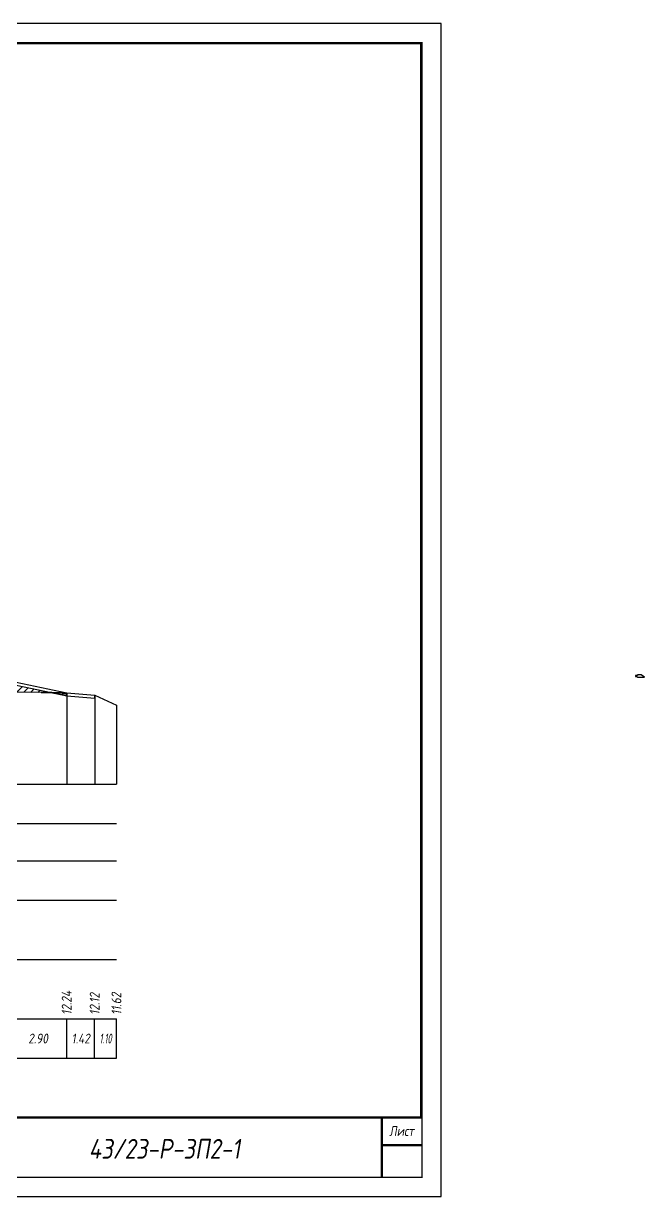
# Model space of a CAD drawing. Extents: x -717 to 1451, y -133302 to 233.
# Drawn here: x 284.3 to 441.4, y -97690.4 to -97393.4 of the extents above; entities that cross this region are included whole.
import ezdxf
from ezdxf.enums import TextEntityAlignment as Align

# ---------------------------------------------------------------- set-up
doc = ezdxf.new("R2010")
doc.units = 0
doc.linetypes.add('штриховая', pattern=[0.75, 0.5, -0.25])
for name, color, linetype in [('Зарамочное оформление', 7, 'Continuous'), ('Интерполированный поперечник', 2, 'Continuous'), ('Код_510', 7, 'Continuous'), ('Объём_2650', 7, 'Continuous'), ('Таблица', 7, 'Continuous'), ('Черный поперечник', 3, 'Continuous')]:
    doc.layers.add(name, color=color, linetype=linetype)
for name, color, linetype, true_color in [('Контур_2570', 7, 'Continuous', 0x80ff00), ('Объём_2563', 7, 'Continuous', 0xff8000), ('Объём_2600', 7, 'Continuous', 0x808000)]:
    doc.layers.add(name, color=color, linetype=linetype, true_color=true_color)
doc.styles.add('М', font='romand.shx', dxfattribs={"width": 0.8, "oblique": 10, "height": 2.5})

# ---------------------------------------------------------------- blocks, each defined once
blk = doc.blocks.new('Штамп')
at = {"linetype": 'Continuous'}
blk.add_wipeout([(199.95, -411.25), (384.95, -411.25), (384.95, -426.25), (199.95, -426.25)], dxfattribs=at).dxf.layer = 'Зарамочное оформление'
at = {"layer": 'Зарамочное оформление', "linetype": 'Continuous', "lineweight": -3, "const_width": 0.6, "flags": 128}
for points in [[(199.95, -426.25), (199.95, -411.25), (384.95, -411.25)], [(209.95, -411.25), (209.95, -426.25)], [(219.95, -411.25), (219.95, -426.25)], [(229.95, -411.25), (229.95, -426.25)], [(239.95, -411.25), (239.95, -426.25)], [(254.95, -411.25), (254.95, -426.25)], [(264.95, -411.25), (264.95, -426.25)], [(374.95, -411.25), (374.95, -426.25)], [(199.95, -416.25), (264.95, -416.25)], [(374.95, -418.25), (384.95, -418.25)], [(199.95, -421.25), (264.95, -421.25)]]:
    blk.add_lwpolyline(points, dxfattribs=at)
at = {"linetype": 'Continuous', "insert": (319.95, -419.17), "char_height": 5, "width": 110, "attachment_point": 5, "style": 'М'}
blk.add_mtext('{\\Q10;\\W0.8;43/23-Р-ЗП2-1}', dxfattribs=at)
at = {"layer": 'Зарамочное оформление', "linetype": 'Continuous', "style": 'М', "oblique": 10}
for s, width, p in [('Лист', 0.8, (379.95, -414.66)), ('Изм.', 0.8, (204.95, -423.75)), ('Кол.уч.', 0.7, (214.95, -423.75)), ('Лист', 0.8, (224.95, -423.75)), ('N док.', 0.7, (235.28, -423.75)), ('Подпись', 0.8, (247.45, -423.75)), ('Дата', 0.8, (259.95, -423.75))]:
    blk.add_text(s, height=2.5, dxfattribs=dict(at, width=width)).set_placement(p, align=Align.MIDDLE_CENTER)
blk = doc.blocks.new('шифр')
blk.add_blockref('Штамп', (0, -97319))

msp = doc.modelspace()

# ---------------------------------------------------------------- hatches: boundary and pattern name
at = {"layer": 'Объём_2600'}
h = msp.add_hatch(dxfattribs=at)
h.set_pattern_fill('ANSI31', color=6, scale=0.4)
h.paths.add_polyline_path([(282.832, -97562.702), (279.168, -97560.259), (280.768, -97560.646), (291.298, -97562.81)])
h = msp.add_hatch(dxfattribs=at)
h.set_pattern_fill('HONEY', color=5, scale=0.3)
h.paths.add_polyline_path([(291.298, -97562.81), (295.034, -97562.857), (295.034, -97563.577)])

# ---------------------------------------------------------------- linework, layer by layer
at = {"flags": 128}
msp.add_lwpolyline([(-30.054, -97690.421), (389.946, -97690.421), (389.946, -97393.421), (-30.054, -97393.421)], close=True, dxfattribs=at)
at = {"const_width": 0.6, "flags": 128}
msp.add_lwpolyline([(-10.054, -97685.421), (384.946, -97685.421), (384.946, -97398.421), (-10.054, -97398.421)], close=True, dxfattribs=at)
at = {"layer": 'Код_510'}
for p, q in [((295.192, -97655.421), (295.192, -97645.421)), ((302.273, -97655.421), (302.273, -97645.421)), ((307.778, -97655.421), (307.778, -97645.421))]:
    msp.add_line(p, q, dxfattribs=at)
at = {"layer": 'Контур_2570', "flags": 128}
msp.add_lwpolyline([(280.768, -97560.646), (295.246, -97563.621), (302.327, -97564.218), (302.327, -97563.468), (307.832, -97566)], dxfattribs=at)
at = {"layer": 'Объём_2563', "color": 250, "flags": 128}
msp.add_lwpolyline([(439.449, -97558.789), (439.623, -97558.964), (441.424, -97558.91), (440.549, -97558.326), (439.649, -97558.353), (439.65, -97558.519), (439.149, -97558.519), (439.149, -97558.798), (439.449, -97558.789)], dxfattribs=at)
at = {"layer": 'Объём_2600', "color": 5, "flags": 128}
msp.add_lwpolyline([(291.298, -97562.81), (295.034, -97562.857), (295.034, -97563.577), (291.298, -97562.81), (291.298, -97562.81)], dxfattribs=at)
at = {"layer": 'Объём_2650', "color": 6, "flags": 128}
msp.add_lwpolyline([(282.832, -97562.702), (279.168, -97560.259), (280.768, -97560.646), (291.298, -97562.81), (282.832, -97562.702), (282.832, -97562.702)], dxfattribs=at)
at = {"layer": 'Таблица'}
for p, q in [((80, -97586), (307.832, -97586)), ((80, -97596), (307.832, -97596)), ((80, -97605.421), (307.832, -97605.421)), ((79.946, -97615.421), (307.778, -97615.421)), ((79.946, -97630.421), (307.778, -97630.421)), ((79.946, -97645.421), (307.778, -97645.421)), ((79.946, -97655.421), (307.778, -97655.421))]:
    msp.add_line(p, q, dxfattribs=at)
at = {"layer": 'Черный поперечник', "color": 7}
for p, q in [((295.246, -97562.871), (295.246, -97586)), ((302.327, -97563.468), (302.327, -97586)), ((307.832, -97566), (307.832, -97586))]:
    msp.add_line(p, q, dxfattribs=at)
at = {"layer": 'Черный поперечник', "flags": 128}
msp.add_lwpolyline([(280.768, -97559.896), (295.246, -97562.871), (302.327, -97563.468), (307.832, -97566)], dxfattribs=at)

# ---------------------------------------------------------------- texts
at = {"linetype": 'Continuous', "style": 'М', "oblique": 10, "width": 0.8}
msp.add_text('319', height=2.5, dxfattribs=at).set_placement((380.312, -97681.509), align=Align.MIDDLE)
at = {"layer": 'Код_510', "style": 'М', "oblique": 10, "width": 0.8}
for s, p in [('12.24', (295.192, -97644.421)), ('12.12', (302.273, -97644.421)), ('11.62', (307.778, -97644.421))]:
    msp.add_text(s, height=2.5, rotation=90, dxfattribs=at).set_placement(p, align=Align.MIDDLE_LEFT)
at = {"layer": 'Код_510', "style": 'М', "oblique": 10}
for s, width, p in [('2.90', 0.8, (287.953, -97650.421)), ('1.42', 0.8, (298.732, -97650.421)), ('1.10', 0.6, (305.025, -97650.421))]:
    msp.add_text(s, height=2.5, dxfattribs=dict(at, width=width)).set_placement(p, align=Align.MIDDLE_CENTER)

# ---------------------------------------------------------------- next in the draw order: block references
msp.add_blockref('шифр', (0, 59.829))

# ---------------------------------------------------------------- next in the draw order: linework, layer by layer
at = {"layer": 'Интерполированный поперечник', "linetype": 'штриховая', "ltscale": 10, "flags": 128}
msp.add_lwpolyline([(108.762, -97560.482), (295.034, -97562.857)], dxfattribs=at)

doc.saveas('drawing.dxf')
